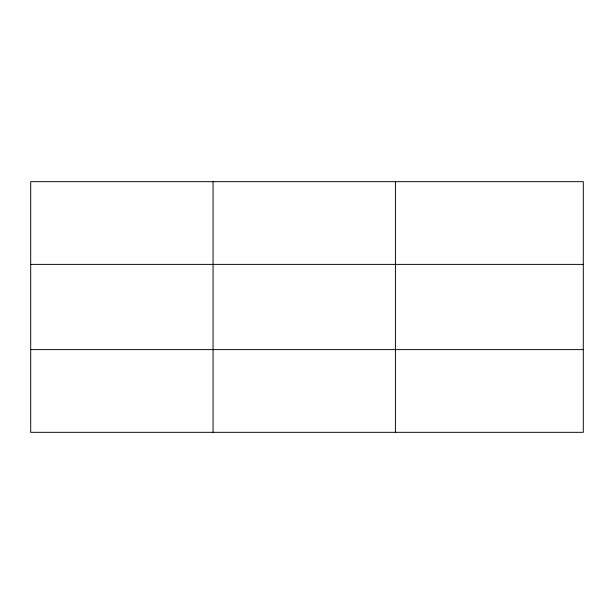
<?xml version="1.0" encoding="UTF-8"?>
<svg xmlns="http://www.w3.org/2000/svg" width="614" height="614" viewBox="0 0 614 614"><rect width="100%" height="100%" fill="white"/><g stroke="black" fill="none" stroke-linecap="round" stroke-linejoin="round"><path stroke-width="0.92" d="M213.058 432.325L213.058 181.675M395.416 432.325L395.416 181.675M583.3 349.612L583.3 432.325L30.7 432.325L30.7 181.675L583.3 181.675L583.3 349.612L30.7 349.612M30.7 264.388L583.3 264.388"/></g></svg>
